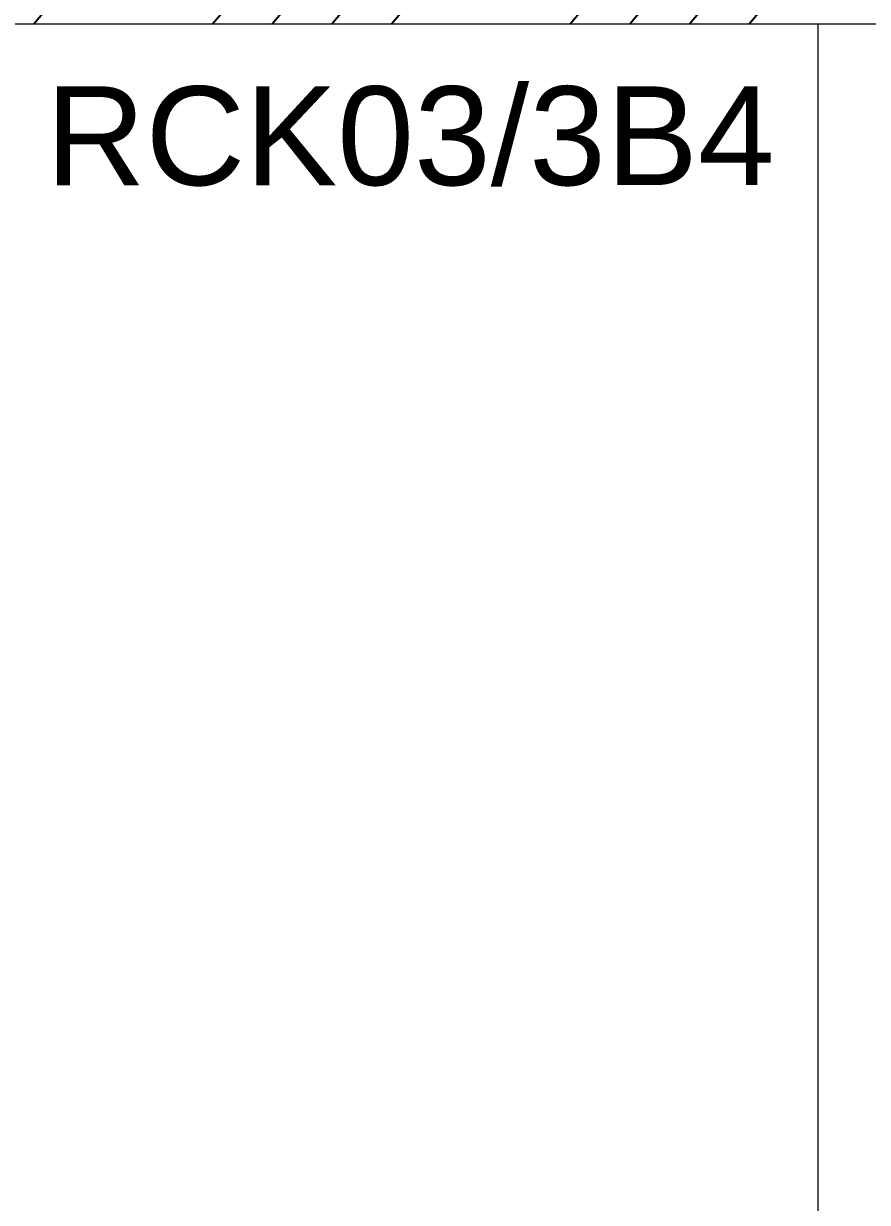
# Model space of a CAD drawing. Header units: millimetres. Extents: x 652937 to 1670132, y 1473552 to 2851037.
# Drawn here: x 718859 to 720140, y 1479190 to 1480978 of the extents above; entities that cross this region are included whole.
import ezdxf

# ---------------------------------------------------------------- set-up
doc = ezdxf.new("R2010")
doc.units = ezdxf.units.MM
doc.linetypes.add('HIDDEN', pattern=[0.375, 0.25, -0.125])
doc.layers.add('A-010-M_LINE', color=3, linetype='Continuous', lineweight=9)
doc.layers.add('A-WALL', color=2, linetype='Continuous', lineweight=25)
doc.layers.add('DIM', color=1, linetype='Continuous')
doc.layers.add('TEXT', color=3, linetype='Continuous')
doc.styles.add('Arial', font='arial.ttf')

# ---------------------------------------------------------------- blocks, each defined once
blk = doc.blocks.new('1')
at = {"layer": 'A-010-M_LINE', "color": 252}
blk.add_line((274198, -51905.5), (278073.2, -51905.5), dxfattribs=at)
blk = doc.blocks.new('W-1-PP18-ST_ENT3_REV02_20260413-050421_PP18_ENT3_MAIN_PLAN')
at = {"layer": 'TEXT'}
h = blk.add_hatch(dxfattribs=at)
h.set_pattern_fill('ANSI34', color=250, scale=21.831008, angle=305.769)
h.set_pattern_definition([(230.0083, (16484.82, -22407.65), (318.622, -267.277), []), (230.0083, (16387.17, -22416.2), (318.622, -267.277), []), (230.0083, (16289.52, -22424.77), (318.622, -267.277), []), (230.0083, (16191.87, -22433.32), (318.622, -267.277), [])])
h.paths.add_polyline_path([(8351.9, -15550.1), (8350.2, 1004.8), (20060.2, 1006.6), (20061.9, -15548.3)], flags=16)
h.paths.add_polyline_path([(8201.9, -15700.1), (8201.1, 1155.7), (20210.7, 1155.9), (20211.5, -15699.8)])
h = blk.add_hatch(dxfattribs=at)
h.set_pattern_fill('ANSI34', color=250, scale=21.831008, angle=305.769)
h.set_pattern_definition([(230.0083, (10896.3, -22408.46), (318.622, -267.277), []), (230.0083, (10798.65, -22417), (318.622, -267.277), []), (230.0083, (10701, -22425.58), (318.622, -267.277), []), (230.0083, (10603.35, -22434.13), (318.622, -267.277), [])])
h.paths.add_polyline_path([(15331.5, -10569.8), (15331.5, -10369.7), (13097, -10370.1), (13097.7, -15549.9), (13247.7, -15549.9), (13247, -10570)])
h.paths.add_polyline_path([(15531.5, -10369.7), (15531.5, -10569.7), (18512.7, -10569.3), (18512.8, -11675), (19812, -11674.9), (19811.9, -11475), (18712.6, -11475), (18712.7, -10369.3)])
at = {"layer": 'A-WALL', "color": 2, "lineweight": 13}
blk.add_lwpolyline([(18512.7, -10569.3), (18512.6, -11675), (19962.7, -11674.8)], dxfattribs=at)
at = {"layer": 'A-WALL', "color": 1, "linetype": 'HIDDEN', "lineweight": 13, "ltscale": 8, "rotation": 90}
blk.add_blockref('1', (-32168, -289748.1), dxfattribs=at)
at = {"layer": 'DIM', "color": 3, "insert": (19118.3, -11845.6), "char_height": 150, "attachment_point": 5, "rotation": 0.0083, "style": 'Arial', "bg_fill": 3, "box_fill_scale": 1.1, "bg_fill_color": 256, "bg_fill_true_color": 13158600, "bg_fill_transparency": 0}
blk.add_mtext('\\A1;RCK03/3B4', dxfattribs=at)

msp = doc.modelspace()

# ---------------------------------------------------------------- block references
at = {"color": 6}
msp.add_blockref('W-1-PP18-ST_ENT3_REV02_20260413-050421_PP18_ENT3_MAIN_PLAN', (700327.4222, 1492652.7123), dxfattribs=at)

doc.saveas('drawing.dxf')
